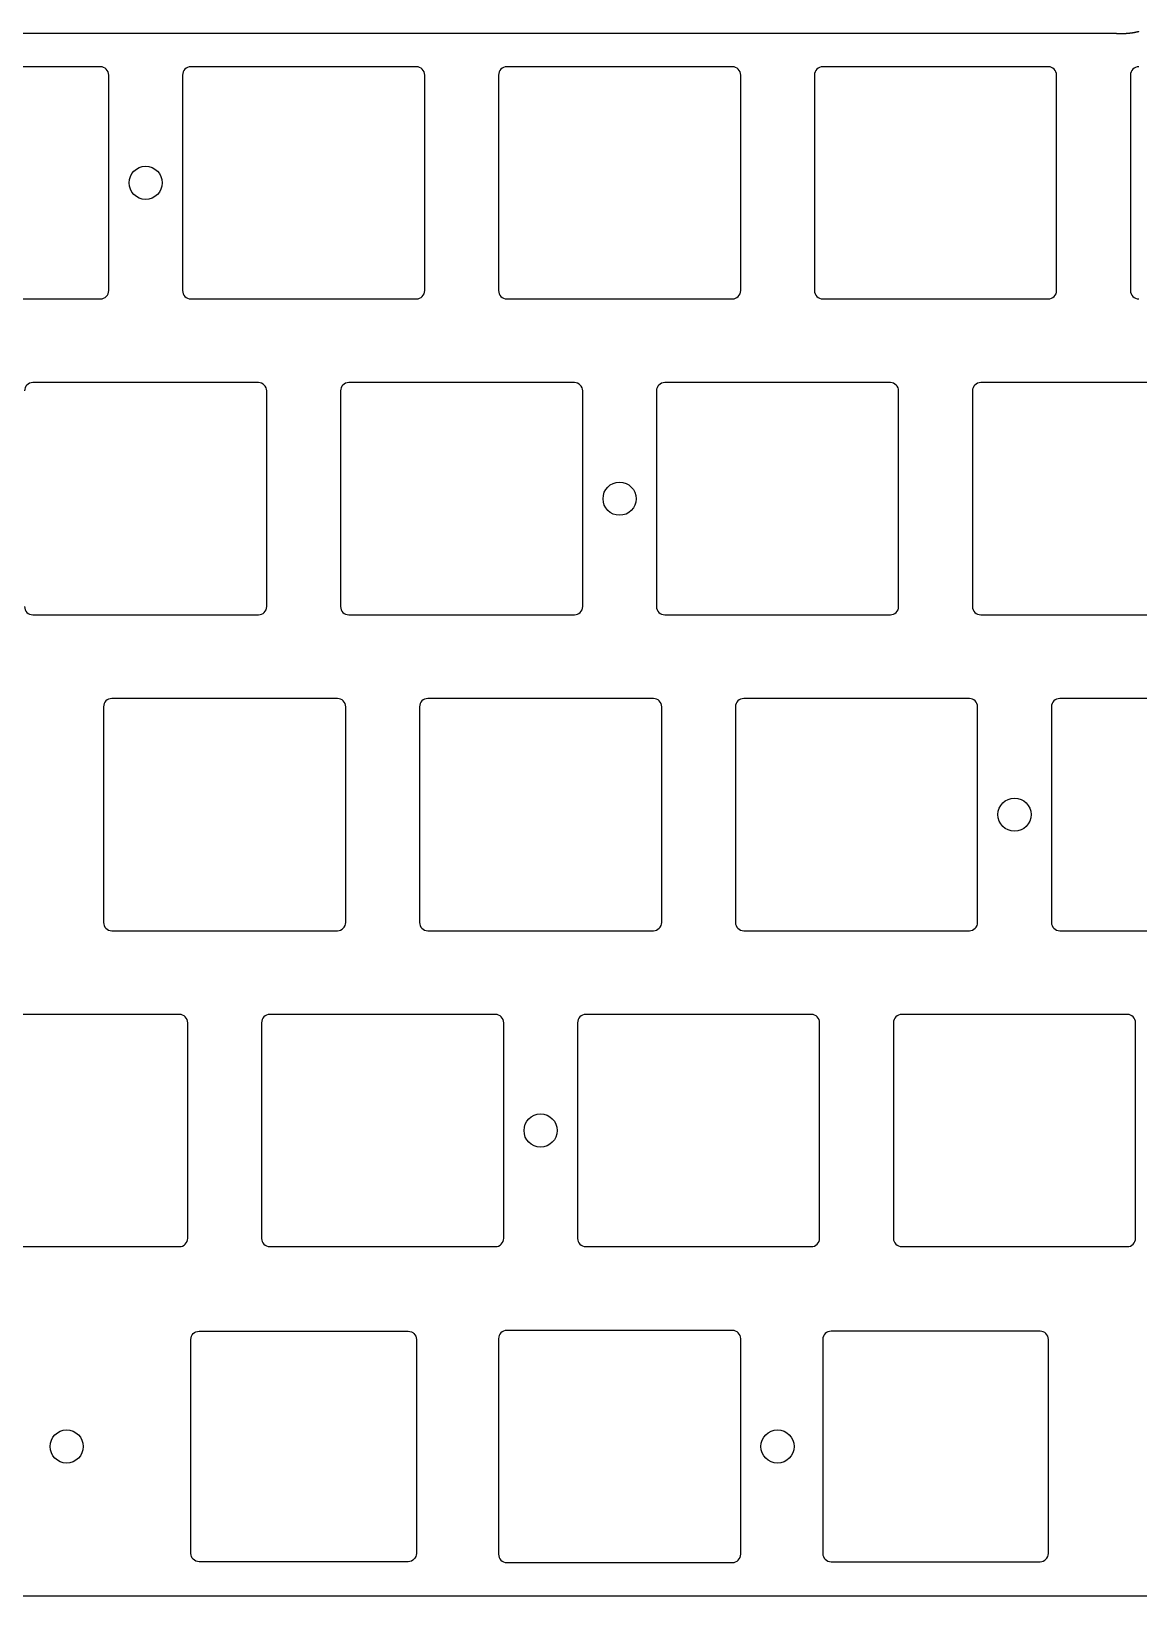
# Model space of a CAD drawing. Header units: millimetres. Extents: x -9 to 276, y -92 to 16.
# Drawn here: x 59.8 to 126.5, y -85.2 to 9.1 of the extents above; entities that cross this region are included whole.
import ezdxf

# ---------------------------------------------------------------- set-up
doc = ezdxf.new("R2010")
doc.units = ezdxf.units.MM
doc.layers.get('0').update_dxf_attribs({"linetype": 'CONTINUOUS'})
doc.layers.add('Edge.Cuts', color=53, linetype='CONTINUOUS', true_color=0xc8a339)

msp = doc.modelspace()

# ---------------------------------------------------------------- linework, layer by layer
for points in [[(83, -69.75), (83, -82.65, -0.414212391), (82.5, -83.15), (69.9, -83.15, -0.414212391), (69.4, -82.65), (69.4, -69.75, -0.414212391), (69.9, -69.25), (82.5, -69.25, -0.414212391)], [(87.95, -82.7, 0.414212391), (88.45, -83.2), (102.05, -83.2, 0.414213562), (102.55, -82.7), (102.55, -69.7, 0.414213562), (102.05, -69.2), (88.45, -69.2, 0.414212391), (87.95, -69.7)], [(107.5, -82.65, 0.414213562), (108, -83.15), (120.6, -83.15, 0.414213562), (121.1, -82.65), (121.1, -69.75, 0.414213562), (120.6, -69.25), (108, -69.25, 0.414213562), (107.5, -69.75)]]:
    msp.add_lwpolyline(points, format="xyb", close=True)
for centre in [(61.9125, -76.2), (104.775, -76.2)]:
    msp.add_circle(centre, 1)
at = {"layer": 'Edge.Cuts', "linetype": 'CONTINUOUS'}
for p, q in [((125.209361, 9), (36.715638, 9)), ((125.209361, 9), (125.253561, 9.000006)), ((125.253561, 9.000006), (125.298122, 9.000051)), ((125.298122, 9.000051), (125.320537, 9.0001)), ((125.320537, 9.0001), (125.343041, 9.000173)), ((125.343041, 9.000173), (125.365633, 9.000275)), ((125.365633, 9.000275), (125.388313, 9.000411)), ((125.388313, 9.000411), (125.411082, 9.000585)), ((125.411082, 9.000585), (125.433937, 9.000803)), ((125.433937, 9.000803), (125.456879, 9.001069)), ((125.456879, 9.001069), (125.479908, 9.001387)), ((125.479908, 9.001387), (125.503023, 9.001764)), ((125.503023, 9.001764), (125.526223, 9.002203)), ((125.526223, 9.002203), (125.549509, 9.00271)), ((125.549509, 9.00271), (125.572879, 9.003289)), ((125.572879, 9.003289), (125.596334, 9.003945)), ((125.596334, 9.003945), (125.608093, 9.004303)), ((125.608093, 9.004303), (125.619873, 9.004683)), ((125.619873, 9.004683), (125.631673, 9.005084)), ((125.631673, 9.005084), (125.643495, 9.005507)), ((125.643495, 9.005507), (125.655337, 9.005953)), ((125.655337, 9.005953), (125.6672, 9.006423)), ((125.6672, 9.006423), (125.679084, 9.006917)), ((125.679084, 9.006917), (125.690988, 9.007436)), ((125.690988, 9.007436), (125.702913, 9.00798)), ((125.702913, 9.00798), (125.714859, 9.008549)), ((125.714859, 9.008549), (125.726824, 9.009146)), ((125.726824, 9.009146), (125.738811, 9.009769)), ((125.738811, 9.009769), (125.750817, 9.01042)), ((125.750817, 9.01042), (125.762844, 9.011099)), ((125.762844, 9.011099), (125.774891, 9.011808)), ((125.774891, 9.011808), (125.786959, 9.012545)), ((125.786959, 9.012545), (125.799046, 9.013313)), ((125.799046, 9.013313), (125.811154, 9.014112)), ((125.811154, 9.014112), (125.823282, 9.014942)), ((125.823282, 9.014942), (125.835429, 9.015804)), ((125.835429, 9.015804), (125.847597, 9.016698)), ((125.847597, 9.016698), (125.859784, 9.017625)), ((125.859784, 9.017625), (125.871992, 9.018586)), ((125.871992, 9.018586), (125.884219, 9.019582)), ((125.884219, 9.019582), (125.896465, 9.020612)), ((125.896465, 9.020612), (125.908732, 9.021678)), ((125.908732, 9.021678), (125.921018, 9.02278)), ((125.921018, 9.02278), (125.933324, 9.023919)), ((125.933324, 9.023919), (125.945649, 9.025095)), ((125.945649, 9.025095), (125.957994, 9.026309)), ((125.957994, 9.026309), (125.970358, 9.027562)), ((125.970358, 9.027562), (125.982741, 9.028854)), ((125.982741, 9.028854), (125.995144, 9.030185)), ((125.995144, 9.030185), (126.007566, 9.031557)), ((126.007566, 9.031557), (126.020007, 9.03297)), ((126.020007, 9.03297), (126.032467, 9.034424)), ((126.032467, 9.034424), (126.044947, 9.035921)), ((126.044947, 9.035921), (126.057445, 9.03746)), ((126.057445, 9.03746), (126.069963, 9.039043)), ((126.069963, 9.039043), (126.082499, 9.040669)), ((126.082499, 9.040669), (126.095055, 9.042341)), ((126.095055, 9.042341), (126.107629, 9.044057)), ((126.107629, 9.044057), (126.120222, 9.045819)), ((126.120222, 9.045819), (126.132834, 9.047627)), ((126.132834, 9.047627), (126.145464, 9.049483)), ((126.145464, 9.049483), (126.158113, 9.051386)), ((126.158113, 9.051386), (126.17078, 9.053337)), ((126.17078, 9.053337), (126.183467, 9.055337)), ((126.183467, 9.055337), (126.196171, 9.057386)), ((126.196171, 9.057386), (126.208894, 9.059485)), ((126.208894, 9.059485), (126.221636, 9.061635)), ((126.221636, 9.061635), (126.234395, 9.063836)), ((126.234395, 9.063836), (126.247173, 9.066089)), ((126.247173, 9.066089), (126.259969, 9.068394)), ((126.259969, 9.068394), (126.272784, 9.070753)), ((126.272784, 9.070753), (126.285616, 9.073164)), ((126.285616, 9.073164), (126.298466, 9.07563)), ((126.298466, 9.07563), (126.311335, 9.078151)), ((126.311335, 9.078151), (126.324221, 9.080728)), ((126.324221, 9.080728), (126.337126, 9.08336)), ((126.337126, 9.08336), (126.350048, 9.086049)), ((126.350048, 9.086049), (126.362988, 9.088795)), ((126.362988, 9.088795), (126.375945, 9.091598)), ((126.375945, 9.091598), (126.388921, 9.094461)), ((126.388921, 9.094461), (126.401914, 9.097382)), ((126.401914, 9.097382), (126.414924, 9.100363)), ((126.414924, 9.100363), (126.427952, 9.103404)), ((126.427952, 9.103404), (126.440998, 9.106506)), ((126.440998, 9.106506), (126.454061, 9.109669)), ((126.454061, 9.109669), (126.467141, 9.112894)), ((126.467141, 9.112894), (126.480239, 9.116182)), ((126.480239, 9.116182), (126.493354, 9.119534)), ((126.493354, 9.119534), (126.506486, 9.122949)), ((126.506486, 9.122949), (126.519635, 9.126428)), ((126.519635, 9.126428), (126.532802, 9.129973)), ((126.532802, 9.129973), (126.545985, 9.133583)), ((126.545985, 9.133583), (126.559186, 9.137259)), ((63.95, 7), (50.35, 7)), ((83, 7), (69.4, 7)), ((102.05, 7), (88.45, 7)), ((121.1, 7), (107.5, 7)), ((64.45, -6.5), (64.45, 6.5)), ((68.9, 6.5), (68.9, -6.5)), ((83.5, -6.5), (83.5, 6.5)), ((87.95, 6.5), (87.95, -6.5)), ((102.55, -6.5), (102.55, 6.5)), ((107, 6.5), (107, -6.5)), ((121.6, -6.5), (121.6, 6.5)), ((126.05, 6.5), (126.05, -6.5)), ((50.35, -7), (63.95, -7)), ((69.4, -7), (83, -7)), ((88.45, -7), (102.05, -7)), ((107.5, -7), (121.1, -7)), ((73.475, -12.05), (59.875, -12.05)), ((92.525, -12.05), (78.925, -12.05)), ((111.575, -12.05), (97.975, -12.05)), ((130.625, -12.05), (117.025, -12.05)), ((73.975, -25.55), (73.975, -12.55)), ((78.425, -12.55), (78.425, -25.55)), ((93.025, -25.55), (93.025, -12.55)), ((97.475, -12.55), (97.475, -25.55)), ((112.075, -25.55), (112.075, -12.55)), ((116.525, -12.55), (116.525, -25.55)), ((59.875, -26.05), (73.475, -26.05)), ((78.925, -26.05), (92.525, -26.05)), ((97.975, -26.05), (111.575, -26.05)), ((117.025, -26.05), (130.625, -26.05)), ((78.2375, -31.1), (64.6375, -31.1)), ((97.2875, -31.1), (83.6875, -31.1)), ((116.3375, -31.1), (102.7375, -31.1)), ((135.3875, -31.1), (121.7875, -31.1)), ((64.1375, -31.6), (64.1375, -44.6)), ((78.7375, -44.6), (78.7375, -31.6)), ((83.1875, -31.6), (83.1875, -44.6)), ((97.7875, -44.6), (97.7875, -31.6)), ((102.2375, -31.6), (102.2375, -44.6)), ((116.8375, -44.6), (116.8375, -31.6)), ((121.2875, -31.6), (121.2875, -44.6)), ((64.6375, -45.1), (78.2375, -45.1)), ((83.6875, -45.1), (97.2875, -45.1)), ((102.7375, -45.1), (116.3375, -45.1)), ((121.7875, -45.1), (135.3875, -45.1)), ((68.7125, -50.15), (55.1125, -50.15)), ((69.2125, -63.65), (69.2125, -50.65)), ((73.6625, -50.65), (73.6625, -63.65)), ((87.7625, -50.15), (74.1625, -50.15)), ((88.2625, -63.65), (88.2625, -50.65)), ((92.7125, -50.65), (92.7125, -63.65)), ((106.8125, -50.15), (93.2125, -50.15)), ((107.3125, -63.65), (107.3125, -50.65)), ((111.7625, -50.65), (111.7625, -63.65)), ((125.8625, -50.15), (112.2625, -50.15)), ((126.3625, -63.65), (126.3625, -50.65)), ((55.1125, -64.15), (68.7125, -64.15)), ((74.1625, -64.15), (87.7625, -64.15)), ((93.2125, -64.15), (106.8125, -64.15)), ((112.2625, -64.15), (125.8625, -64.15)), ((48.621888, -85.2), (218.078111, -85.2))]:
    msp.add_line(p, q, dxfattribs=at)
at = {"layer": 'Edge.Cuts'}
for centre in [(66.675, 0), (95.25, -19.05), (119.0625, -38.1), (90.4875, -57.15)]:
    msp.add_circle(centre, 1, dxfattribs=at)
for centre, radius, start, end in [((63.95, 6.5), 0.5, 0, 90), ((69.4001, 6.4999), 0.5001, 90.01145499, 179.98854314), ((83, 6.5), 0.5, 0, 90), ((88.4501, 6.4999), 0.5001, 90.01145499, 179.98854314), ((102.05, 6.5), 0.5, 0, 90), ((107.5001, 6.4999), 0.5001, 90.01145499, 179.98854314), ((121.1, 6.5), 0.5, 0, 90), ((126.5501, 6.4999), 0.5001, 90.01145499, 179.98854314), ((63.9501, -6.5001), 0.4999, -90.01146333, 0.01146145), ((69.4, -6.5), 0.5, -180, -90), ((83.0001, -6.5001), 0.4999, -90.01146333, 0.01146145), ((88.45, -6.5), 0.5, -180, -90), ((102.0501, -6.5001), 0.4999, -90.01146333, 0.01146145), ((107.5, -6.5), 0.5, -180, -90), ((121.1001, -6.5001), 0.4999, -90.01146333, 0.01146145), ((126.55, -6.5), 0.5, -180, -90), ((59.8751, -12.5501), 0.5001, 90.01145499, 179.98854314), ((73.475, -12.55), 0.5, 0, 90), ((78.9251, -12.5501), 0.5001, 90.01145499, 179.98854314), ((92.525, -12.55), 0.5, 0, 90), ((97.9751, -12.5501), 0.5001, 90.01145499, 179.98854314), ((111.575, -12.55), 0.5, 0, 90), ((117.0251, -12.5501), 0.5001, 90.01145499, 179.98854314), ((59.875, -25.55), 0.5, -180, -90), ((73.4751, -25.5501), 0.4999, -90.01146333, 0.01146145), ((78.925, -25.55), 0.5, -180, -90), ((92.5251, -25.5501), 0.4999, -90.01146333, 0.01146145), ((97.975, -25.55), 0.5, -180, -90), ((111.5751, -25.5501), 0.4999, -90.01146333, 0.01146145), ((117.025, -25.55), 0.5, -180, -90), ((64.6376, -31.6001), 0.5001, 90.01145499, 179.98854314), ((78.2375, -31.6), 0.5, 0, 90), ((83.6876, -31.6001), 0.5001, 90.01145499, 179.98854314), ((97.2875, -31.6), 0.5, 0, 90), ((102.7376, -31.6001), 0.5001, 90.01145499, 179.98854314), ((116.3375, -31.6), 0.5, 0, 90), ((121.7876, -31.6001), 0.5001, 90.01145499, 179.98854314), ((64.6375, -44.6), 0.5, -180, -90), ((78.2376, -44.6001), 0.4999, -90.01146333, 0.01146145), ((83.6875, -44.6), 0.5, -180, -90), ((97.2876, -44.6001), 0.4999, -90.01146333, 0.01146145), ((102.7375, -44.6), 0.5, -180, -90), ((116.3376, -44.6001), 0.4999, -90.01146333, 0.01146145), ((121.7875, -44.6), 0.5, -180, -90), ((68.7125, -50.65), 0.5, 0, 90), ((74.1626, -50.6501), 0.5001, 90.01145499, 179.98854314), ((87.7625, -50.65), 0.5, 0, 90), ((93.2126, -50.6501), 0.5001, 90.01145499, 179.98854314), ((106.8125, -50.65), 0.5, 0, 90), ((112.2626, -50.6501), 0.5001, 90.01145499, 179.98854314), ((125.8625, -50.65), 0.5, 0, 90), ((68.7126, -63.6501), 0.4999, -90.01146333, 0.01146145), ((74.1625, -63.65), 0.5, -180, -90), ((87.7626, -63.6501), 0.4999, -90.01146333, 0.01146145), ((93.2125, -63.65), 0.5, -180, -90), ((106.8126, -63.6501), 0.4999, -90.01146333, 0.01146145), ((112.2625, -63.65), 0.5, -180, -90), ((125.8626, -63.6501), 0.4999, -90.01146333, 0.01146145)]:
    msp.add_arc(centre, radius, start, end, dxfattribs=at)

doc.saveas('drawing.dxf')
